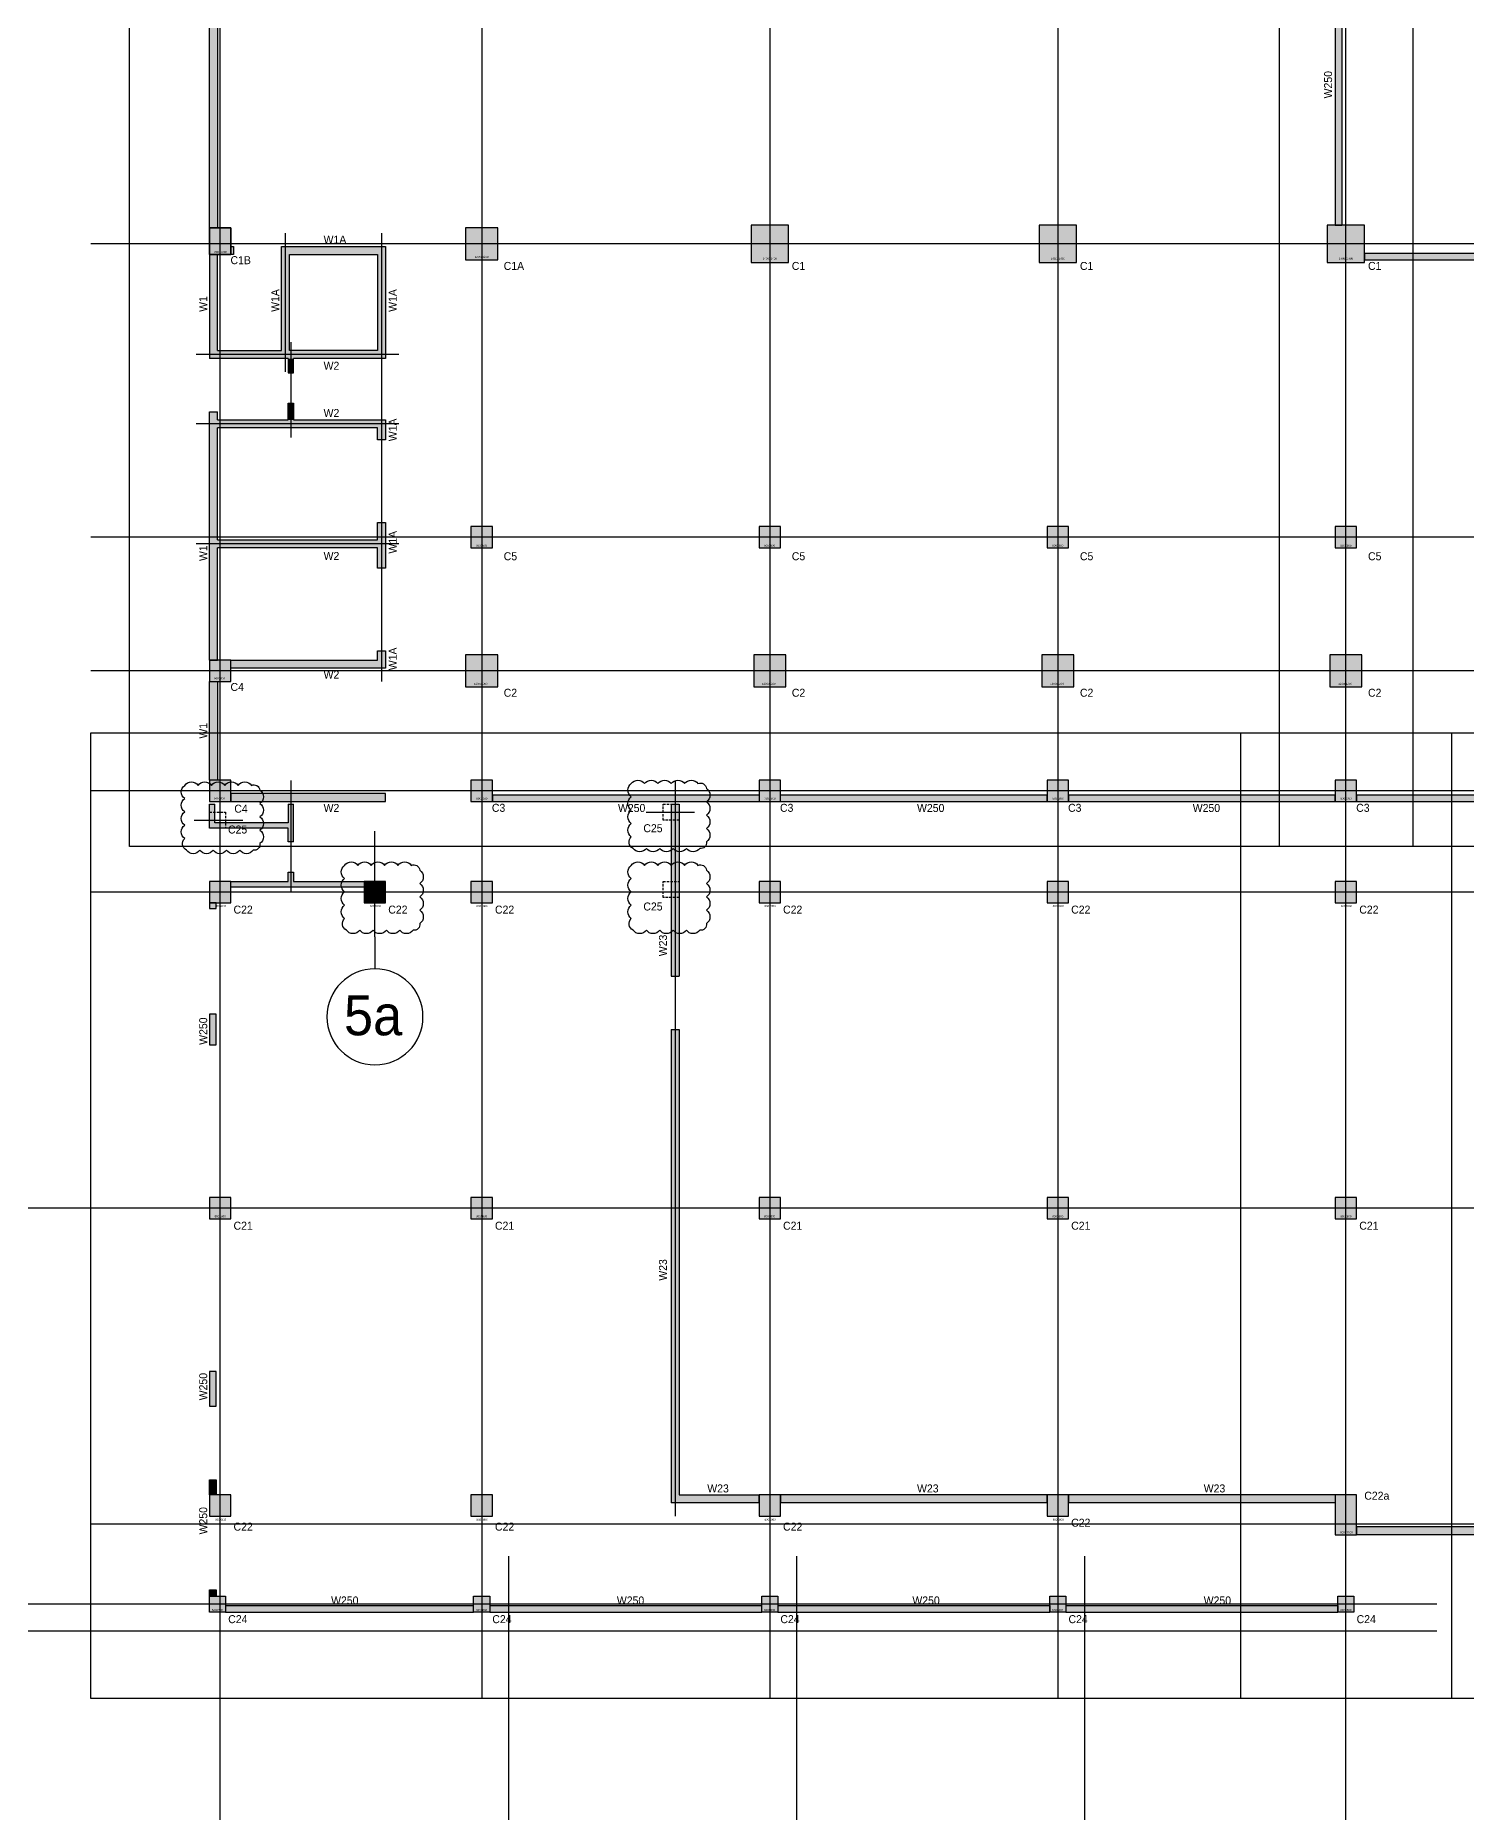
# Model space of a CAD drawing. Header units: millimetres. Extents: x -1318 to 252300, y 0 to 178200.
# Drawn here: x 85630 to 139271, y 69303 to 135916 of the extents above; entities that cross this region are included whole.
import ezdxf

# ---------------------------------------------------------------- set-up
doc = ezdxf.new("R2010")
doc.units = ezdxf.units.MM
doc.header["$LTSCALE"] = 300
doc.linetypes.add('DOT', pattern=[1, 0, -1])
doc.linetypes.add('HID', pattern=[2.3, 1.5, -0.8])
for name, color, linetype, plot in [('A-BMXK-SIZE', 155, 'Continuous', False), ('NOPLOT', 191, 'Continuous', False), ('기둥부호', 171, 'Continuous', False)]:
    doc.layers.add(name, color=color, linetype=linetype, plot=plot)
for name, color, linetype in [('A-CEN', 1, 'Continuous'), ('A-CEN_axis', 12, 'Continuous'), ('A-COLUMN', 2, 'Continuous'), ('A-CON', 2, 'Continuous'), ('A-DIM', 7, 'Continuous'), ('구조SOLID', 253, 'Continuous')]:
    doc.layers.add(name, color=color, linetype=linetype)
doc.styles.add('Gdim', font='Dotum.ttf')

# ---------------------------------------------------------------- blocks, each defined once
blk = doc.blocks.new('grid-noplot-update')
at = {"layer": 'A-CEN_axis'}
for p, q in [((42200, -123905), (42200, 4895)), ((52000, 4895), (52000, -75026.5)), ((62800, 4895), (62800, -75026.5)), ((73600, 4895), (73600, -75026.5)), ((84400, -123905), (84400, 4895)), ((149346.4, -20500), (37353.2, -20500)), ((149346.4, -31500), (37353.2, -31500)), ((149346.4, -36500), (37353.2, -36500)), ((149346.4, -41000), (37353.2, -41000)), ((149346.4, -44800), (37353.2, -44800)), ((101253.8, -56650), (-21453.6, -56650)), ((149346.4, -68500), (37353.2, -68500)), ((53000, -69700), (53000, -123905)), ((63800, -69700), (63800, -123905)), ((74600, -69700), (74600, -123905)), ((87800, -71500), (-21453.6, -71500)), ((87800, -72500), (-21453.6, -72500))]:
    blk.add_line(p, q, dxfattribs=at)
at = {"layer": 'NOPLOT', "elevation": 0}
blk.add_lwpolyline([(48000, -46476.2), (48000, -47676.2, 1), (48000, -51276.2, 1), (48000, -47676.2, 0)], format="xyb", dxfattribs=at)
at = {"layer": 'NOPLOT', "style": 'Gdim'}
blk.add_text('5a', height=1500, dxfattribs=at).set_placement((46838.6, -50167.5))
blk = doc.blocks.new('C1')
at = {"layer": 'A-COLUMN'}
blk.add_lwpolyline([(-700, -700), (700, -700), (700, 700), (-700, 700)], close=True, dxfattribs=at)
at = {"layer": 'NOPLOT', "style": 'Gdim'}
blk.add_text('1400X1400', height=75, dxfattribs=at).set_placement((-265, -589))
blk = doc.blocks.new('C1A')
at = {"layer": 'A-COLUMN'}
blk.add_lwpolyline([(-600, -600), (600, -600), (600, 600), (-600, 600)], close=True, dxfattribs=at)
at = {"layer": 'NOPLOT', "style": 'Gdim'}
blk.add_text('1200x1200', height=75, dxfattribs=at).set_placement((-260, -523))
blk = doc.blocks.new('C1B')
at = {"layer": 'A-BMXK-SIZE'}
blk.add_lwpolyline([(400, -500), (-400, -500), (-400, 500), (400, 500)], close=True, dxfattribs=at)
at = {"layer": 'A-COLUMN'}
blk.add_lwpolyline([(-400, -500), (400, -500), (400, 500), (-400, 500)], close=True, dxfattribs=at)
at = {"layer": 'Defpoints', "linetype": 'DOT', "ltscale": 500}
for p, q in [((-400, 0), (400, 0)), ((0, 500), (0, -500))]:
    blk.add_line(p, q, dxfattribs=at)
at = {"layer": 'NOPLOT', "style": 'Gdim'}
blk.add_text('800X1000', height=75, dxfattribs=at).set_placement((-220, -442))
blk = doc.blocks.new('C2')
at = {"layer": 'A-COLUMN'}
blk.add_lwpolyline([(-600, -600), (600, -600), (600, 600), (-600, 600)], close=True, dxfattribs=at)
at = {"layer": 'NOPLOT', "style": 'Gdim'}
blk.add_text('1200x1200', height=75, dxfattribs=at).set_placement((-289, -530))
blk = doc.blocks.new('C3')
at = {"layer": 'A-COLUMN'}
blk.add_lwpolyline([(-400, -400), (400, -400), (400, 400), (-400, 400)], close=True, dxfattribs=at)
at = {"layer": 'NOPLOT', "style": 'Gdim'}
blk.add_text('800X800', height=75, dxfattribs=at).set_placement((-202, -330))
blk = doc.blocks.new('C4')
at = {"layer": 'A-COLUMN'}
blk.add_lwpolyline([(-400, -400), (400, -400), (400, 400), (-400, 400)], close=True, dxfattribs=at)
at = {"layer": 'NOPLOT', "style": 'Gdim'}
blk.add_text('800X800', height=75, dxfattribs=at).set_placement((-230, -328))
blk = doc.blocks.new('C5')
at = {"layer": 'A-COLUMN'}
blk.add_lwpolyline([(-400, -400), (400, -400), (400, 400), (-400, 400)], close=True, dxfattribs=at)
at = {"layer": 'NOPLOT', "style": 'Gdim'}
blk.add_text('800X800', height=75, dxfattribs=at).set_placement((-211, -347))
blk = doc.blocks.new('C21')
at = {"layer": 'A-COLUMN'}
blk.add_lwpolyline([(-400, -400), (400, -400), (400, 400), (-400, 400)], close=True, dxfattribs=at)
at = {"layer": 'NOPLOT', "style": 'Gdim'}
blk.add_text('800X800', height=75, dxfattribs=at).set_placement((-211, -341))
blk = doc.blocks.new('C22')
at = {"layer": 'A-COLUMN'}
blk.add_lwpolyline([(-400, -400), (400, -400), (400, 400), (-400, 400)], close=True, dxfattribs=at)
at = {"layer": 'NOPLOT', "style": 'Gdim'}
blk.add_text('800X800', height=75, dxfattribs=at).set_placement((-194, -562))
blk = doc.blocks.new('C22A')
at = {"layer": 'A-COLUMN'}
blk.add_lwpolyline([(-400, -750), (400, -750), (400, 750), (-400, 750)], close=True, dxfattribs=at)
at = {"layer": 'NOPLOT', "style": 'Gdim'}
blk.add_text('800X1500', height=75, dxfattribs=at).set_placement((-217, -694))
blk = doc.blocks.new('C24')
at = {"layer": 'A-COLUMN'}
blk.add_lwpolyline([(-300, 300), (300, 300), (300, -300), (-300, -300)], close=True, dxfattribs=at)
at = {"layer": 'NOPLOT', "style": 'Gdim'}
blk.add_text('600X600', height=75, dxfattribs=at).set_placement((-212, -252))

msp = doc.modelspace()

# ---------------------------------------------------------------- hatches: boundary and pattern name
at = {"layer": '구조SOLID', "transparency": 33554687}
h = msp.add_hatch(color=256, dxfattribs=at)
h.dxf.hatch_style = 1
h.paths.add_polyline_path([(92954, 149005), (92154, 149005), (92154, 148205), (92954, 148205)])
h.paths.add_polyline_path([(101954, 149005), (92954, 149005), (92954, 148705), (101954, 148705)])
h.paths.add_polyline_path([(102754, 149005), (101954, 149005), (101954, 148205), (102754, 148205)])
h.paths.add_polyline_path([(112754, 149005), (102754, 149005), (102754, 148755), (112754, 148755)])
h.paths.add_polyline_path([(113554, 149005), (112754, 149005), (112754, 148205), (113554, 148205)])
h.paths.add_polyline_path([(123554, 149005), (113554, 149005), (113554, 148755), (123554, 148755)])
h.paths.add_polyline_path([(124354, 149005), (123554, 149005), (123554, 148205), (124354, 148205)])
h.paths.add_polyline_path([(134354, 149005), (124354, 149005), (124354, 148755), (134354, 148755)])
h.paths.add_polyline_path([(135154, 149005), (134354, 149005), (134354, 148205), (135154, 148205)])
h.paths.add_polyline_path([(134604, 148205), (134354, 148205), (134354, 144705), (134604, 144705)])
h.paths.add_polyline_path([(135354, 144705), (134154, 144705), (134154, 143505), (135354, 143505)])
h.paths.add_polyline_path([(134604, 143505), (134354, 143505), (134354, 139505), (134604, 139505)])
h.paths.add_polyline_path([(135154, 139505), (134354, 139505), (134354, 138705), (135154, 138705)])
h.paths.add_polyline_path([(134604, 138705), (134354, 138705), (134354, 128805), (134604, 128805)])
h.paths.add_polyline_path([(135454, 128805), (134054, 128805), (134054, 127405), (135454, 127405)])
h.paths.add_polyline_path([(144854, 127755), (135454, 127755), (135454, 127505), (144854, 127505)])
h.paths.add_polyline_path([(146254, 128805), (144854, 128805), (144854, 127405), (146254, 127405)])
h.paths.add_polyline_path([(155654, 127755), (146254, 127755), (146254, 127505), (155654, 127505)])
h.paths.add_polyline_path([(157054, 128805), (155654, 128805), (155654, 127405), (157054, 127405)])
h.paths.add_polyline_path([(166554, 127755), (157054, 127755), (157054, 127505), (166554, 127505)])
h.paths.add_polyline_path([(167754, 128705), (166554, 128705), (166554, 127505), (167754, 127505)])
h.paths.add_polyline_path([(168054, 127755), (167754, 127755), (167754, 127505), (168054, 127505)])
h.paths.add_polyline_path([(171054, 135205), (170754, 135205), (170754, 127755), (170454, 127755), (170454, 127505), (171054, 127505), (171054, 128305), (176554, 128305), (176554, 128605), (171054, 128605)])
h.paths.add_polyline_path([(177354, 128605), (176554, 128605), (176554, 127605), (177354, 127605)])
h.paths.add_polyline_path([(177354, 135445), (177054, 135445), (177054, 128605), (177354, 128605)])
h.paths.add_polyline_path([(176554, 149005), (170754, 149005), (170754, 148705), (176554, 148705)])
h.paths.add_polyline_path([(177354, 149005), (176554, 149005), (176554, 148205), (177354, 148205)])
h.paths.add_polyline_path([(177354, 148205), (177054, 148205), (177054, 144505), (177354, 144505)])
h.paths.add_polyline_path([(177354, 144505), (176554, 144505), (176554, 143705), (177354, 143705)])
h.paths.add_polyline_path([(176554, 144005), (170754, 144005), (170754, 143705), (176554, 143705)])
h.paths.add_polyline_path([(177354, 143705), (177054, 143705), (177054, 136765), (177354, 136765)])
h.paths.add_polyline_path([(167554, 149005), (166754, 149005), (166754, 148205), (167554, 148205)])
h.paths.add_polyline_path([(167754, 149005), (167554, 149005), (167554, 148205), (167504, 148205), (167504, 144705), (167754, 144705)])
h.paths.add_polyline_path([(167754, 144705), (166554, 144705), (166554, 143505), (167754, 143505)])
h.paths.add_polyline_path([(167754, 143505), (167504, 143505), (167504, 139505), (167554, 139505), (167554, 138705), (167754, 138705)])
h.paths.add_polyline_path([(167554, 139505), (166754, 139505), (166754, 138705), (167554, 138705)])
h.paths.add_polyline_path([(156754, 149005), (155954, 149005), (155954, 148205), (156754, 148205)])
h.paths.add_polyline_path([(156454, 148205), (156254, 148205), (156254, 144705), (156454, 144705)])
h.paths.add_polyline_path([(156954, 144705), (155754, 144705), (155754, 143505), (156954, 143505)])
h.paths.add_polyline_path([(156454, 143505), (156254, 143505), (156254, 139505), (156454, 139505)])
h.paths.add_polyline_path([(156754, 139505), (155954, 139505), (155954, 138705), (156754, 138705)])
h.paths.add_polyline_path([(145954, 149005), (145154, 149005), (145154, 148205), (145954, 148205)])
h.paths.add_polyline_path([(145654, 148205), (145454, 148205), (145454, 144705), (145654, 144705)])
h.paths.add_polyline_path([(146154, 144705), (144954, 144705), (144954, 143505), (146154, 143505)])
h.paths.add_polyline_path([(145654, 143505), (145454, 143505), (145454, 139505), (145654, 139505)])
h.paths.add_polyline_path([(145954, 139505), (145154, 139505), (145154, 138705), (145954, 138705)])
h.paths.add_polyline_path([(92454, 148205), (92154, 148205), (92154, 144505), (92454, 144505)])
h.paths.add_polyline_path([(92954, 144505), (92154, 144505), (92154, 143705), (92954, 143705)])
h.paths.add_polyline_path([(92454, 143705), (92154, 143705), (92154, 128705), (92454, 128705), (92454, 137505), (98754, 137505), (98754, 138005), (98554, 138005), (98554, 137805), (92454, 137805), (92454, 140605), (98554, 140605), (98554, 139135), (98754, 139135), (98754, 141725), (98454, 141725), (98454, 140905), (95354, 140905), (95354, 141530), (95054, 141530), (95054, 140905), (92454, 140905)])
h.paths.add_polyline_path([(98754, 144005), (92954, 144005), (92954, 143705), (95054, 143705), (95054, 142830), (95354, 142830), (95354, 143705), (98454, 143705), (98454, 142855), (98754, 142855)])
h.paths.add_polyline_path([(102954, 144705), (101754, 144705), (101754, 143505), (102954, 143505)])
h.paths.add_polyline_path([(113754, 144705), (112554, 144705), (112554, 143505), (113754, 143505)])
h.paths.add_polyline_path([(124554, 144705), (123354, 144705), (123354, 143505), (124554, 143505)])
h.paths.add_polyline_path([(124354, 139505), (123554, 139505), (123554, 138705), (124354, 138705)])
h.paths.add_polyline_path([(113554, 139505), (112754, 139505), (112754, 138705), (113554, 138705)])
h.paths.add_polyline_path([(102754, 139505), (101954, 139505), (101954, 138705), (102754, 138705)])
h.paths.add_polyline_path([(92954, 128705), (92154, 128705), (92154, 127705), (92954, 127705)])
h.paths.add_polyline_path([(92454, 127705), (92154, 127705), (92154, 123805), (98754, 123805), (98754, 128005), (94854, 128005), (94854, 124105), (92454, 124105)])
h.paths.add_polyline_path([(95154, 127705), (98454, 127705), (98454, 124105), (95154, 124105)], flags=16)
h.paths.add_polyline_path([(93054, 128005), (92954, 128005), (92954, 127705), (93054, 127705)])
h.paths.add_polyline_path([(102954, 128705), (101754, 128705), (101754, 127505), (102954, 127505)])
h.paths.add_polyline_path([(113854, 128805), (112454, 128805), (112454, 127405), (113854, 127405)])
h.paths.add_polyline_path([(124654, 128805), (123254, 128805), (123254, 127405), (124654, 127405)])
h.paths.add_polyline_path([(92454, 121205), (98454, 121205), (98454, 120755), (98754, 120755), (98754, 121505), (92454, 121505), (92454, 121805), (92154, 121805), (92154, 112505), (92454, 112505), (92454, 116705), (98454, 116705), (98454, 115955), (98754, 115955), (98754, 117655), (98454, 117655), (98454, 117005), (92454, 117005)])
h.paths.add_polyline_path([(92954, 112505), (92154, 112505), (92154, 111705), (92954, 111705)])
h.paths.add_polyline_path([(98754, 112855), (98454, 112855), (98454, 112505), (92954, 112505), (92954, 112205), (98754, 112205)])
h.paths.add_polyline_path([(92454, 111705), (92154, 111705), (92154, 108005), (92454, 108005)])
h.paths.add_polyline_path([(92954, 108005), (92154, 108005), (92154, 107205), (92954, 107205)])
h.paths.add_polyline_path([(98754, 107505), (92954, 107505), (92954, 107205), (98754, 107205)])
h.paths.add_polyline_path([(102754, 108005), (101954, 108005), (101954, 107205), (102754, 107205)])
h.paths.add_polyline_path([(102954, 112705), (101754, 112705), (101754, 111505), (102954, 111505)])
h.paths.add_polyline_path([(102754, 117505), (101954, 117505), (101954, 116705), (102754, 116705)])
h.paths.add_polyline_path([(113554, 117505), (112754, 117505), (112754, 116705), (113554, 116705)])
h.paths.add_polyline_path([(113754, 112705), (112554, 112705), (112554, 111505), (113754, 111505)])
h.paths.add_polyline_path([(113554, 108005), (112754, 108005), (112754, 107205), (113554, 107205)])
h.paths.add_polyline_path([(112754, 107455), (102754, 107455), (102754, 107205), (112754, 107205)])
h.paths.add_polyline_path([(92954, 104205), (92154, 104205), (92154, 103405), (92954, 103405)])
h.paths.add_polyline_path([(102754, 104205), (101954, 104205), (101954, 103405), (102754, 103405)])
h.paths.add_polyline_path([(92954, 92355), (92154, 92355), (92154, 91555), (92954, 91555)])
h.paths.add_polyline_path([(92954, 81205), (92154, 81205), (92154, 80405), (92954, 80405)])
h.paths.add_polyline_path([(92404, 80405), (92154, 80405)], flags=17)
h.paths.add_polyline_path([(92754, 77405), (92154, 77405), (92154, 76805), (92754, 76805)])
h.paths.add_polyline_path([(102054, 77055), (92754, 77055), (92754, 76805), (102054, 76805)])
h.paths.add_polyline_path([(102654, 77405), (102054, 77405), (102054, 76805), (102654, 76805)])
h.paths.add_polyline_path([(102754, 81205), (101954, 81205), (101954, 80405), (102754, 80405)])
h.paths.add_polyline_path([(102754, 92355), (101954, 92355), (101954, 91555), (102754, 91555)])
h.paths.add_polyline_path([(123554, 107455), (113554, 107455), (113554, 107205), (123554, 107205)])
h.paths.add_polyline_path([(124354, 108005), (123554, 108005), (123554, 107205), (124354, 107205)])
h.paths.add_polyline_path([(124554, 112705), (123354, 112705), (123354, 111505), (124554, 111505)])
h.paths.add_polyline_path([(124354, 117505), (123554, 117505), (123554, 116705), (124354, 116705)])
h.paths.add_polyline_path([(135154, 117505), (134354, 117505), (134354, 116705), (135154, 116705)])
h.paths.add_polyline_path([(135354, 112705), (134154, 112705), (134154, 111505), (135354, 111505)])
h.paths.add_polyline_path([(135154, 108005), (134354, 108005), (134354, 107205), (135154, 107205)])
h.paths.add_polyline_path([(134354, 107455), (124354, 107455), (124354, 107205), (134354, 107205)])
h.paths.add_polyline_path([(145154, 107455), (135154, 107455), (135154, 107205), (135154, 107205), (145154, 107205)])
h.paths.add_polyline_path([(145954, 108005), (145154, 108005), (145154, 107205), (145954, 107205)])
h.paths.add_polyline_path([(146154, 112705), (144954, 112705), (144954, 111505), (146154, 111505)])
h.paths.add_polyline_path([(145954, 117505), (145154, 117505), (145154, 116705), (145954, 116705)])
h.paths.add_polyline_path([(156754, 117505), (155954, 117505), (155954, 116705), (156754, 116705)])
h.paths.add_polyline_path([(156954, 112705), (155754, 112705), (155754, 111505), (156954, 111505)])
h.paths.add_polyline_path([(156754, 108005), (155954, 108005), (155954, 107205), (156754, 107205)])
h.paths.add_polyline_path([(155954, 107455), (145954, 107455), (145954, 107205), (155954, 107205)])
h.paths.add_polyline_path([(166754, 107455), (156754, 107455), (156754, 107205), (166754, 107205)])
h.paths.add_polyline_path([(167554, 108005), (166754, 108005), (166754, 107205), (167554, 107205)])
h.paths.add_polyline_path([(167754, 112705), (166554, 112705), (166554, 111505), (167754, 111505)])
h.paths.add_polyline_path([(167554, 117505), (166754, 117505), (166754, 116705), (167554, 116705)])
h.paths.add_polyline_path([(177354, 127605), (177054, 127605), (177054, 121805), (170754, 121805), (170754, 118605), (171679, 118605), (171679, 118905), (171054, 118905), (171054, 121505), (173804, 121505), (173804, 118905), (172979, 118905), (172979, 118605), (174879, 118605), (174879, 118905), (174004, 118905), (174004, 121505), (177054, 121505), (177054, 118905), (176179, 118905), (176179, 118605), (177054, 118605), (177054, 115605), (170754, 115605), (170754, 115105), (170954, 115105), (170954, 115305), (177054, 115305), (177054, 112505), (177354, 112505)])
h.paths.add_polyline_path([(177354, 112505), (176554, 112505), (176554, 111705), (177354, 111705)])
h.paths.add_polyline_path([(176554, 112505), (170954, 112505), (170954, 113975), (170754, 113975), (170754, 112205), (176554, 112205)])
h.paths.add_polyline_path([(177354, 111705), (177054, 111705), (177054, 108005), (177354, 108005)])
h.paths.add_polyline_path([(177354, 108005), (177054, 108005), (176554, 108005), (176554, 107505), (176554, 107505), (176554, 107205), (177354, 107205)])
h.paths.add_polyline_path([(176554, 107505), (170754, 107505), (170754, 107205), (176554, 107205)])
h.paths.add_polyline_path([(159554, 104205), (156454, 104205), (156454, 103055), (156754, 103055), (156754, 103905), (159254, 103905), (159254, 100805), (156754, 100805), (156754, 101755), (156454, 101755), (156454, 100505), (159554, 100505)])
h.paths.add_polyline_path([(171654, 104205), (170854, 104205), (170854, 103405), (171654, 103405)])
h.paths.add_polyline_path([(153054, 107105), (152754, 107105), (152754, 104205), (146454, 104205), (146454, 100505), (149454, 100505), (149454, 91705), (149754, 91705), (149754, 100505), (150039, 100505), (150039, 100805), (146754, 100805), (146754, 103905), (152754, 103905), (152754, 100805), (151169, 100805), (151169, 100505), (153054, 100505)])
h.paths.add_polyline_path([(145954, 104205), (145154, 104205), (145154, 103405), (145954, 103405)])
h.paths.add_polyline_path([(135154, 104205), (134354, 104205), (134354, 103405), (135154, 103405)])
h.paths.add_polyline_path([(124354, 104205), (123554, 104205), (123554, 103405), (124354, 103405)])
h.paths.add_polyline_path([(113554, 104205), (112754, 104205), (112754, 103405), (113554, 103405)])
h.paths.add_polyline_path([(109754, 98655), (109454, 98655), (109454, 80905), (112754, 80905), (112754, 81205), (109754, 81205)])
h.paths.add_polyline_path([(113554, 92355), (112754, 92355), (112754, 91555), (113554, 91555)])
h.paths.add_polyline_path([(124354, 92355), (123554, 92355), (123554, 91555), (124354, 91555)])
h.paths.add_polyline_path([(135154, 92355), (134354, 92355), (134354, 91555), (135154, 91555)])
h.paths.add_polyline_path([(145954, 92355), (145154, 92355), (145154, 91555), (145954, 91555)])
h.paths.add_polyline_path([(153554, 94805), (152754, 94805), (152754, 94005), (153554, 94005)])
h.paths.add_polyline_path([(159554, 94805), (158754, 94805), (158754, 94005), (159554, 94005)])
h.paths.add_polyline_path([(159554, 88005), (158754, 88005), (158754, 87205), (159554, 87205)])
h.paths.add_polyline_path([(153554, 88005), (152754, 88005), (152754, 87205), (153554, 87205)])
h.paths.add_polyline_path([(153554, 80505), (152754, 80505), (152754, 79705), (153554, 79705)])
h.paths.add_polyline_path([(159554, 80505), (158754, 80505), (158754, 79705), (159554, 79705)])
h.paths.add_polyline_path([(149754, 90575), (149454, 90575), (149454, 80005), (145954, 80005), (145954, 79705), (149754, 79705)])
h.paths.add_polyline_path([(145954, 80505), (145154, 80505), (145154, 79705), (145954, 79705)])
h.paths.add_polyline_path([(145154, 80005), (135154, 80005), (135154, 79705), (145154, 79705)])
h.paths.add_polyline_path([(135154, 81205), (134354, 81205), (134354, 79705), (135154, 79705)])
h.paths.add_polyline_path([(134354, 81205), (124354, 81205), (124354, 80905), (134354, 80905)])
h.paths.add_polyline_path([(124354, 81205), (123554, 81205), (123554, 80405), (124354, 80405)])
h.paths.add_polyline_path([(123554, 81205), (113554, 81205), (113554, 80905), (123554, 80905)])
h.paths.add_polyline_path([(113554, 81205), (112754, 81205), (112754, 80405), (113554, 80405)])
h.paths.add_polyline_path([(112854, 77055), (102654, 77055), (102654, 76805), (112854, 76805)])
h.paths.add_polyline_path([(113454, 77405), (112854, 77405), (112854, 76805), (113454, 76805)])
h.paths.add_polyline_path([(123654, 77055), (113454, 77055), (113454, 76805), (123654, 76805)])
h.paths.add_polyline_path([(124254, 77405), (123654, 77405), (123654, 76805), (124254, 76805)])
h.paths.add_polyline_path([(134454, 77055), (124254, 77055), (124254, 76805), (134454, 76805)])
h.paths.add_polyline_path([(135054, 77405), (134454, 77405), (134454, 76805), (135054, 76805)])
h.paths.add_polyline_path([(145954, 71505), (145154, 71505), (145154, 70705), (145954, 70705)])
h.paths.add_polyline_path([(156754, 71505), (155954, 71505), (155954, 70705), (156754, 70705)])
h.paths.add_polyline_path([(167754, 71505), (166954, 71505), (166954, 70705), (167754, 70705)])
h.paths.add_polyline_path([(171654, 71505), (170854, 71505), (170854, 70705), (171654, 70705)])
h.paths.add_polyline_path([(177254, 71405), (176654, 71405), (176654, 70805), (177254, 70805)])
h.paths.add_polyline_path([(177254, 80405), (176654, 80405), (176654, 79805), (177254, 79805)])
h.paths.add_polyline_path([(171654, 80505), (170854, 80505), (170854, 79705), (171654, 79705)])
h.paths.add_polyline_path([(171654, 90105), (170854, 90105), (170854, 89305), (171654, 89305)])
h.paths.add_polyline_path([(176654, 90105), (171654, 90105), (171654, 89905), (176654, 89905)])
h.paths.add_polyline_path([(177254, 90105), (176654, 90105), (176654, 89505), (177254, 89505)])
h.paths.add_polyline_path([(178154, 90105), (177254, 90105), (177254, 89905), (177954, 89905), (177954, 89205), (178154, 89205)])
h.paths.add_polyline_path([(171654, 94805), (170854, 94805), (170854, 94005), (171654, 94005)])
h.paths.add_polyline_path([(109754, 104205), (109454, 104205), (109454, 100655), (109754, 100655)])
h.paths.add_polyline_path([(109454, 104205), (109754, 104205), (109754, 107105), (109454, 107105)])
h.paths.add_polyline_path([(136194, 148755), (136194, 149005), (135154, 149005), (135154, 148755)])
h.paths.add_polyline_path([(144114, 149005), (144114, 148755), (145154, 148755), (145154, 149005)])
h.paths.add_polyline_path([(146994, 148755), (146994, 149005), (145954, 149005), (145954, 148755)])
h.paths.add_polyline_path([(154914, 149005), (154914, 148755), (155954, 148755), (155954, 149005)])
h.paths.add_polyline_path([(157794, 148755), (157794, 149005), (156754, 149005), (156754, 148755)])
h.paths.add_polyline_path([(165714, 149005), (165714, 148755), (166754, 148755), (166754, 149005)])
h.paths.add_polyline_path([(92154, 84535), (92404, 84535), (92404, 85835), (92154, 85835)])
h.paths.add_polyline_path([(92404, 99225), (92154, 99225), (92154, 98075), (92404, 98075)])
h.paths.add_polyline_path([(92154, 103185), (92404, 103185), (92404, 103405), (92154, 103405)])
h = msp.add_hatch(color=256, dxfattribs=at)
h.dxf.hatch_style = 1
h.paths.add_polyline_path([(95104, 123270), (95304, 123270), (95304, 123805), (95104, 123805)])
h = msp.add_hatch(color=256, dxfattribs=at)
h.dxf.hatch_style = 1
h.paths.add_polyline_path([(95104, 122140), (95304, 122140), (95304, 121505), (95104, 121505)])
h = msp.add_hatch(color=256, dxfattribs=at)
h.dxf.hatch_style = 1
h.paths.add_polyline_path([(92154, 107105), (92354, 107105), (92354, 106405), (95104, 106405), (95104, 106205), (92154, 106205)])
h = msp.add_hatch(color=256, dxfattribs=at)
h.dxf.hatch_style = 1
h.paths.add_polyline_path([(95104, 107105), (95304, 107105), (95304, 105685), (95104, 105685), (95104, 106205), (95104, 106405)])
h = msp.add_hatch(color=256, dxfattribs=at)
h.dxf.hatch_style = 1
h.paths.add_polyline_path([(92954, 104005), (92954, 104205), (95104, 104205), (95104, 104555), (95304, 104555), (95304, 104205), (97954, 104205), (97954, 104005)])
h = msp.add_hatch(color=256, dxfattribs=at)
h.dxf.hatch_style = 1
h.paths.add_polyline_path([(97954, 103405), (98754, 103405), (98754, 104205), (97954, 104205)])
h = msp.add_hatch(color=256, dxfattribs=at)
h.dxf.hatch_style = 1
h.paths.add_polyline_path([(92404, 81775), (92154, 81775), (92154, 81205), (92404, 81205)])
h = msp.add_hatch(color=256, dxfattribs=at)
h.dxf.hatch_style = 1
h.paths.add_polyline_path([(92404, 77645), (92154, 77645), (92154, 77405), (92404, 77405)])

# ---------------------------------------------------------------- linework, layer by layer
at = {"layer": 'A-CEN'}
for p, q in [((95004, 123305), (95004, 128505)), ((98604, 128505), (98604, 111705)), ((99254, 123955), (91654, 123955)), ((95204, 124422), (95204, 120852)), ((99254, 121355), (91654, 121355)), ((99254, 116855), (91654, 116855)), ((95204, 107987), (95204, 103805)), ((109604, 107955), (109604, 80405)), ((108524, 106805), (110338, 106805)), ((91576, 106505), (93407, 106505)), ((98354, 102129), (98354, 106093))]:
    msp.add_line(p, q, dxfattribs=at)
at = {"layer": 'A-CON'}
for p, q in [((134354, 138705), (134354, 128805)), ((134604, 138705), (134604, 128805)), ((134354, 128805), (134604, 128805)), ((92954, 128005), (92954, 127705)), ((94854, 124105), (94854, 128005)), ((94854, 128005), (98754, 128005)), ((98754, 128005), (98754, 123805)), ((135454, 127755), (144854, 127755)), ((135454, 127755), (135454, 127505)), ((135454, 127505), (144854, 127505)), ((92454, 124105), (94854, 124105)), ((95104, 123805), (92154, 123805)), ((98754, 123805), (95304, 123805)), ((95104, 121505), (95104, 122140)), ((95104, 122140), (95304, 122140)), ((95304, 122140), (95304, 121505)), ((92154, 112505), (92154, 121805)), ((92154, 121805), (92454, 121805)), ((92454, 121505), (92454, 121805)), ((92454, 121505), (95104, 121505)), ((95304, 121505), (98754, 121505)), ((98754, 121505), (98754, 120755)), ((98454, 121205), (92454, 121205)), ((92454, 117005), (92454, 121205)), ((98454, 120755), (98454, 121205)), ((98754, 120755), (98454, 120755)), ((98454, 117005), (98454, 117655)), ((98454, 117655), (98754, 117655)), ((98754, 117655), (98754, 115955)), ((92454, 117005), (98454, 117005)), ((98454, 116705), (92454, 116705)), ((92454, 112505), (92454, 116705)), ((98454, 115955), (98454, 116705)), ((98754, 115955), (98454, 115955)), ((98454, 112505), (98454, 112855)), ((98454, 112855), (98754, 112855)), ((98754, 112855), (98754, 112205)), ((92154, 112505), (92454, 112505)), ((92954, 112205), (92954, 112505)), ((92954, 112505), (98454, 112505)), ((98754, 112205), (92954, 112205)), ((92154, 111705), (92454, 111705)), ((92454, 108005), (92154, 108005)), ((92954, 107505), (92954, 107205)), ((102754, 107455), (112754, 107455)), ((102754, 107455), (102754, 107205)), ((112754, 107455), (112754, 107205)), ((113554, 107455), (123554, 107455)), ((113554, 107205), (113554, 107455)), ((123554, 107205), (123554, 107455)), ((124354, 107455), (134354, 107455)), ((124354, 107455), (124354, 107205)), ((134354, 107205), (134354, 107455)), ((135154, 107455), (145154, 107455)), ((135154, 107455), (135154, 107205)), ((92154, 106205), (92154, 107105)), ((92154, 107105), (92354, 107105)), ((95104, 107105), (95304, 107105)), ((95304, 105685), (95304, 107105)), ((102754, 107205), (112754, 107205)), ((109454, 107105), (109454, 104205)), ((109454, 107105), (109754, 107105)), ((109754, 107105), (109754, 104205)), ((113554, 107205), (123554, 107205)), ((124354, 107205), (134354, 107205)), ((135154, 107205), (145154, 107205)), ((92954, 104205), (95104, 104205)), ((92954, 104005), (97954, 104005)), ((95304, 104205), (97954, 104205)), ((109454, 104205), (109454, 100655)), ((109754, 104205), (109754, 100655)), ((92404, 103405), (92154, 103405)), ((109454, 100655), (109754, 100655)), ((109454, 98655), (109754, 98655)), ((109454, 98655), (109454, 80905)), ((109754, 98655), (109754, 81205)), ((92154, 81775), (92404, 81775)), ((92154, 81205), (92154, 81775)), ((92404, 81775), (92404, 81205)), ((112754, 80905), (109454, 80905)), ((109754, 81205), (112754, 81205)), ((112754, 80905), (112754, 81205)), ((123554, 81205), (113554, 81205)), ((113554, 81205), (113554, 80905)), ((123554, 80905), (113554, 80905)), ((123554, 80905), (123554, 81205)), ((134354, 81205), (124354, 81205)), ((124354, 81205), (124354, 80905)), ((134354, 80905), (124354, 80905)), ((134354, 81205), (134354, 80905)), ((145154, 80005), (135154, 80005)), ((135154, 80005), (135154, 79705)), ((145154, 79705), (135154, 79705)), ((92154, 77645), (92404, 77645)), ((92154, 77405), (92154, 77645)), ((92404, 77645), (92404, 77405)), ((92754, 77055), (92754, 76805)), ((102054, 76805), (102054, 77055)), ((102654, 77055), (102654, 76805)), ((112854, 76805), (112854, 77055)), ((113454, 77055), (113454, 76805)), ((123654, 77055), (123654, 76805)), ((124254, 77055), (124254, 76805)), ((134454, 77055), (134454, 76805))]:
    msp.add_line(p, q, dxfattribs=at)
at = {"layer": 'A-CON', "elevation": 0}
for points in [[(92454, 137505), (92454, 128705), (92154, 128705), (92154, 143705)], [(92954, 128005), (93054, 128005), (93054, 127705), (92954, 127705)], [(92454, 124105), (92454, 127705), (92154, 127705), (92154, 123805)], [(95104, 123805), (95104, 123270), (95304, 123270), (95304, 123805)], [(92954, 107205), (98754, 107205), (98754, 107505), (92954, 107505)], [(95104, 107105), (95104, 106405), (92354, 106405), (92354, 107105)], [(95304, 105685), (95104, 105685), (95104, 106205), (92154, 106205)], [(95104, 104205), (95104, 104555), (95304, 104555), (95304, 104205)], [(92154, 103405), (92154, 103185), (92404, 103185), (92404, 103405)], [(92754, 77055), (102054, 77055)], [(92754, 76805), (102054, 76805)]]:
    msp.add_lwpolyline(points, dxfattribs=at)
for points in [[(95154, 127705), (98454, 127705), (98454, 124105), (95154, 124105)], [(92154, 98075), (92404, 98075), (92404, 99225), (92154, 99225)], [(92154, 84535), (92404, 84535), (92404, 85835), (92154, 85835)]]:
    msp.add_lwpolyline(points, close=True, dxfattribs=at)
at = {"layer": 'A-CON'}
for points in [[(92154, 108005), (92154, 111705)], [(92454, 111705), (92454, 108005)], [(102654, 77055), (112854, 77055)], [(102654, 76805), (112854, 76805)], [(113454, 77055), (123654, 77055)], [(113454, 76805), (123654, 76805)], [(124254, 77055), (134454, 77055)], [(124254, 76805), (134454, 76805)]]:
    msp.add_lwpolyline(points, dxfattribs=at)
at = {"layer": 'NOPLOT', "elevation": 0}
for points in [[(89154, 150915), (137257, 150915), (137257, 105515), (89154, 105515)], [(132260, 150915), (180363, 150915), (180363, 105515), (132260, 105515)], [(138704, 73578), (87707, 73578), (87707, 109772), (138704, 109772)], [(181810, 73578), (130813, 73578), (130813, 109772), (181810, 109772)]]:
    msp.add_lwpolyline(points, close=True, dxfattribs=at)
at = {"layer": '기둥부호', "color": 1, "linetype": 'ByBlock'}
for points in [[(91222, 107805, -0.520567), (91722, 107805, -0.520567), (92222, 107805, -0.520567), (92722, 107805, -0.520567), (93222, 107805, -0.520567), (93722, 107805, -0.520567), (94040, 107623, -0.520567), (94040, 107123, -0.520567), (94040, 106623, -0.520567), (94040, 106123, -0.520567), (94040, 105623, -0.520567), (93787, 105376, -0.520567), (93287, 105376, -0.520567), (92787, 105376, -0.520567), (92287, 105376, -0.520567), (91787, 105376, -0.520567), (91287, 105376, -0.520567), (91222, 105811, -0.520567), (91222, 106311, -0.520567), (91222, 106811, -0.520567), (91222, 107311, -0.520567)], [(107963, 107873, -0.520567), (108463, 107873, -0.520567), (108963, 107873, -0.520567), (109463, 107873, -0.520567), (109963, 107873, -0.520567), (110463, 107873, -0.520567), (110781, 107691, -0.520567), (110781, 107191, -0.520567), (110781, 106691, -0.520567), (110781, 106191, -0.520567), (110781, 105691, -0.520567), (110528, 105444, -0.520567), (110028, 105444, -0.520567), (109528, 105444, -0.520567), (109028, 105444, -0.520567), (108528, 105444, -0.520567), (108028, 105444, -0.520567), (107963, 105879, -0.520567), (107963, 106379, -0.520567), (107963, 106879, -0.520567), (107963, 107379, -0.520567)], [(97217, 104806, -0.520567), (97717, 104806, -0.520567), (98217, 104806, -0.520567), (98717, 104806, -0.520567), (99217, 104806, -0.520567), (99717, 104806, -0.520567), (100035, 104624, -0.520567), (100035, 104124, -0.520567), (100035, 103624, -0.520567), (100035, 103124, -0.520567), (100035, 102624, -0.520567), (99782, 102378, -0.520567), (99282, 102378, -0.520567), (98782, 102378, -0.520567), (98282, 102378, -0.520567), (97782, 102378, -0.520567), (97282, 102378, -0.520567), (97217, 102813, -0.520567), (97217, 103313, -0.520567), (97217, 103813, -0.520567), (97217, 104313, -0.520567)], [(107963, 104806, -0.520567), (108463, 104806, -0.520567), (108963, 104806, -0.520567), (109463, 104806, -0.520567), (109963, 104806, -0.520567), (110463, 104806, -0.520567), (110781, 104624, -0.520567), (110781, 104124, -0.520567), (110781, 103624, -0.520567), (110781, 103124, -0.520567), (110781, 102624, -0.520567), (110528, 102378, -0.520567), (110028, 102378, -0.520567), (109528, 102378, -0.520567), (109028, 102378, -0.520567), (108528, 102378, -0.520567), (108028, 102378, -0.520567), (107963, 102813, -0.520567), (107963, 103313, -0.520567), (107963, 103813, -0.520567), (107963, 104313, -0.520567)]]:
    msp.add_lwpolyline(points, format="xyb", close=True, dxfattribs=at)
at = {"layer": '기둥부호', "color": 1, "linetype": 'HID', "ltscale": 0.2, "elevation": 0}
for points in [[(92154, 106805), (92754, 106805), (92754, 106205), (92154, 106205)], [(109154, 107105), (109754, 107105), (109754, 106505), (109154, 106505)], [(109154, 104205), (109754, 104205), (109754, 103605), (109154, 103605)]]:
    msp.add_lwpolyline(points, close=True, dxfattribs=at)

# ---------------------------------------------------------------- block references
at = {"layer": 'A-COLUMN'}
for name, p in [('C1B', (92554, 128205)), ('C1A', (102354, 128105)), ('C1', (113154, 128105)), ('C1', (123954, 128105)), ('C1', (134754, 128105)), ('C5', (102354, 117105)), ('C5', (113154, 117105)), ('C5', (123954, 117105)), ('C5', (134754, 117105)), ('C2', (102354, 112105)), ('C2', (113154, 112105)), ('C2', (123954, 112105)), ('C2', (134754, 112105)), ('C4', (92554, 112105)), ('C4', (92554, 107605)), ('C3', (102354, 107605)), ('C3', (113154, 107605)), ('C3', (123954, 107605)), ('C3', (134754, 107605)), ('C22', (92554, 103805)), ('C22', (98354, 103805)), ('C22', (102354, 103805)), ('C22', (113154, 103805)), ('C22', (123954, 103805)), ('C22', (134754, 103805)), ('C21', (92554, 91955)), ('C21', (102354, 91955)), ('C21', (113154, 91955)), ('C21', (123954, 91955)), ('C21', (134754, 91955)), ('C22', (92554, 80805)), ('C22', (102354, 80805)), ('C22', (113154, 80805)), ('C22', (123954, 80805)), ('C22A', (134754, 80455)), ('C24', (92454, 77105)), ('C24', (102354, 77105)), ('C24', (113154, 77105)), ('C24', (123954, 77105)), ('C24', (134754, 77105))]:
    msp.add_blockref(name, p, dxfattribs=at)
at = {"layer": 'A-DIM'}
msp.add_blockref('grid-noplot-update', (50354, 148605), dxfattribs=at)

# ---------------------------------------------------------------- texts
at = {"layer": '기둥부호', "linetype": 'ByBlock', "style": 'Gdim'}
for s, p in [('W250', (134233, 133561, 0)), ('W1', (92066, 125558, 0)), ('W1A', (94766, 125558, 0)), ('W1A', (99171, 125558, 0)), ('W1A', (99171, 120708, 0)), ('W1A', (99171, 116495, 0)), ('W1', (92066, 116216, 0)), ('W1A', (99171, 112123, 0)), ('W1', (92066, 109559, 0)), ('W23', (109300, 101402, 0)), ('W250', (92066, 98080, 0)), ('W23', (109300, 89238, 0)), ('W250', (92066, 84754, 0)), ('W250', (92066, 79726, 0))]:
    msp.add_text(s, height=300, rotation=90, dxfattribs=at).set_placement(p)
for s, p in [('W1A', (96429, 128118, 0)), ('C1B', (92939, 127345, 0)), ('C1A', (103181, 127129, 0)), ('C1', (113981, 127129, 0)), ('C1', (124781, 127129, 0)), ('C1', (135581, 127129, 0)), ('W2', (96429, 123387, 0)), ('W2', (96429, 121615, 0)), ('W2', (96429, 116257, 0)), ('C5', (103181, 116246, 0)), ('C5', (113981, 116246, 0)), ('C5', (124781, 116246, 0)), ('C5', (135581, 116246, 0)), ('W2', (96429, 111809, 0)), ('C4', (92939, 111345, 0)), ('C2', (103181, 111129, 0)), ('C2', (113981, 111129, 0)), ('C2', (124781, 111129, 0)), ('C2', (135581, 111129, 0)), ('C4', (93082, 106783, 0)), ('W2', (96429, 106809, 0)), ('C3', (102737, 106815, 0)), ('C3', (102737, 106815, 0)), ('W250', (107464, 106809, 0)), ('C3', (113537, 106815, 0)), ('C3', (113537, 106815, 0)), ('W250', (118675, 106809, 0)), ('C3', (124337, 106815, 0)), ('C3', (124337, 106815, 0)), ('W250', (129011, 106809, 0)), ('C3', (135137, 106815, 0)), ('C3', (135137, 106815, 0)), ('C22', (93053, 102999)), ('C22', (102853, 102999)), ('C22', (113653, 102999)), ('C22', (124453, 102999)), ('C22', (135253, 102999)), ('C21', (93053, 91149)), ('C21', (102853, 91149)), ('C21', (113653, 91149)), ('C21', (124453, 91149)), ('C21', (135253, 91149)), ('W23', (110812, 81300, 0)), ('W23', (118675, 81300, 0)), ('W23', (129422, 81300, 0)), ('C22a', (135441, 81027)), ('C22', (93053, 79867)), ('C22', (102853, 79867)), ('C22', (113653, 79867)), ('C22', (124453, 80015)), ('W250', (96710, 77100, 0)), ('W250', (107422, 77100, 0)), ('W250', (118501, 77100, 0)), ('W250', (129422, 77100, 0)), ('C24', (92853, 76399)), ('C24', (102753, 76399)), ('C24', (113553, 76399)), ('C24', (124353, 76399)), ('C24', (135153, 76399))]:
    msp.add_text(s, height=300, dxfattribs=at).set_placement(p)
at = {"layer": '기둥부호', "color": 1, "linetype": 'ByBlock', "style": 'Gdim'}
for s, p in [('C25', (92846, 106001)), ('C25', (108416, 106050)), ('C22', (98853, 102999)), ('C25', (108416, 103116))]:
    msp.add_text(s, height=300, dxfattribs=at).set_placement(p)

doc.saveas('drawing.dxf')
